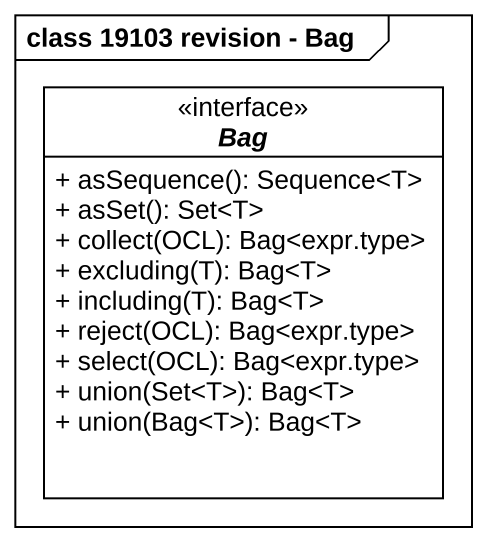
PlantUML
@startuml
mainframe class 19103 revision - Bag
hide circle
hide empty members
skinparam classAttributeIconSize 0
interface Bag {
  + asSequence(): Sequence<T>
  + asSet(): Set<T>
  + collect(OCL): Bag<expr.type>
  + excluding(T): Bag<T>
  + including(T): Bag<T>
  + reject(OCL): Bag<expr.type>
  + select(OCL): Bag<expr.type>
  + union(Set<T>): Bag<T>
  + union(Bag<T>): Bag<T>
}
@enduml
